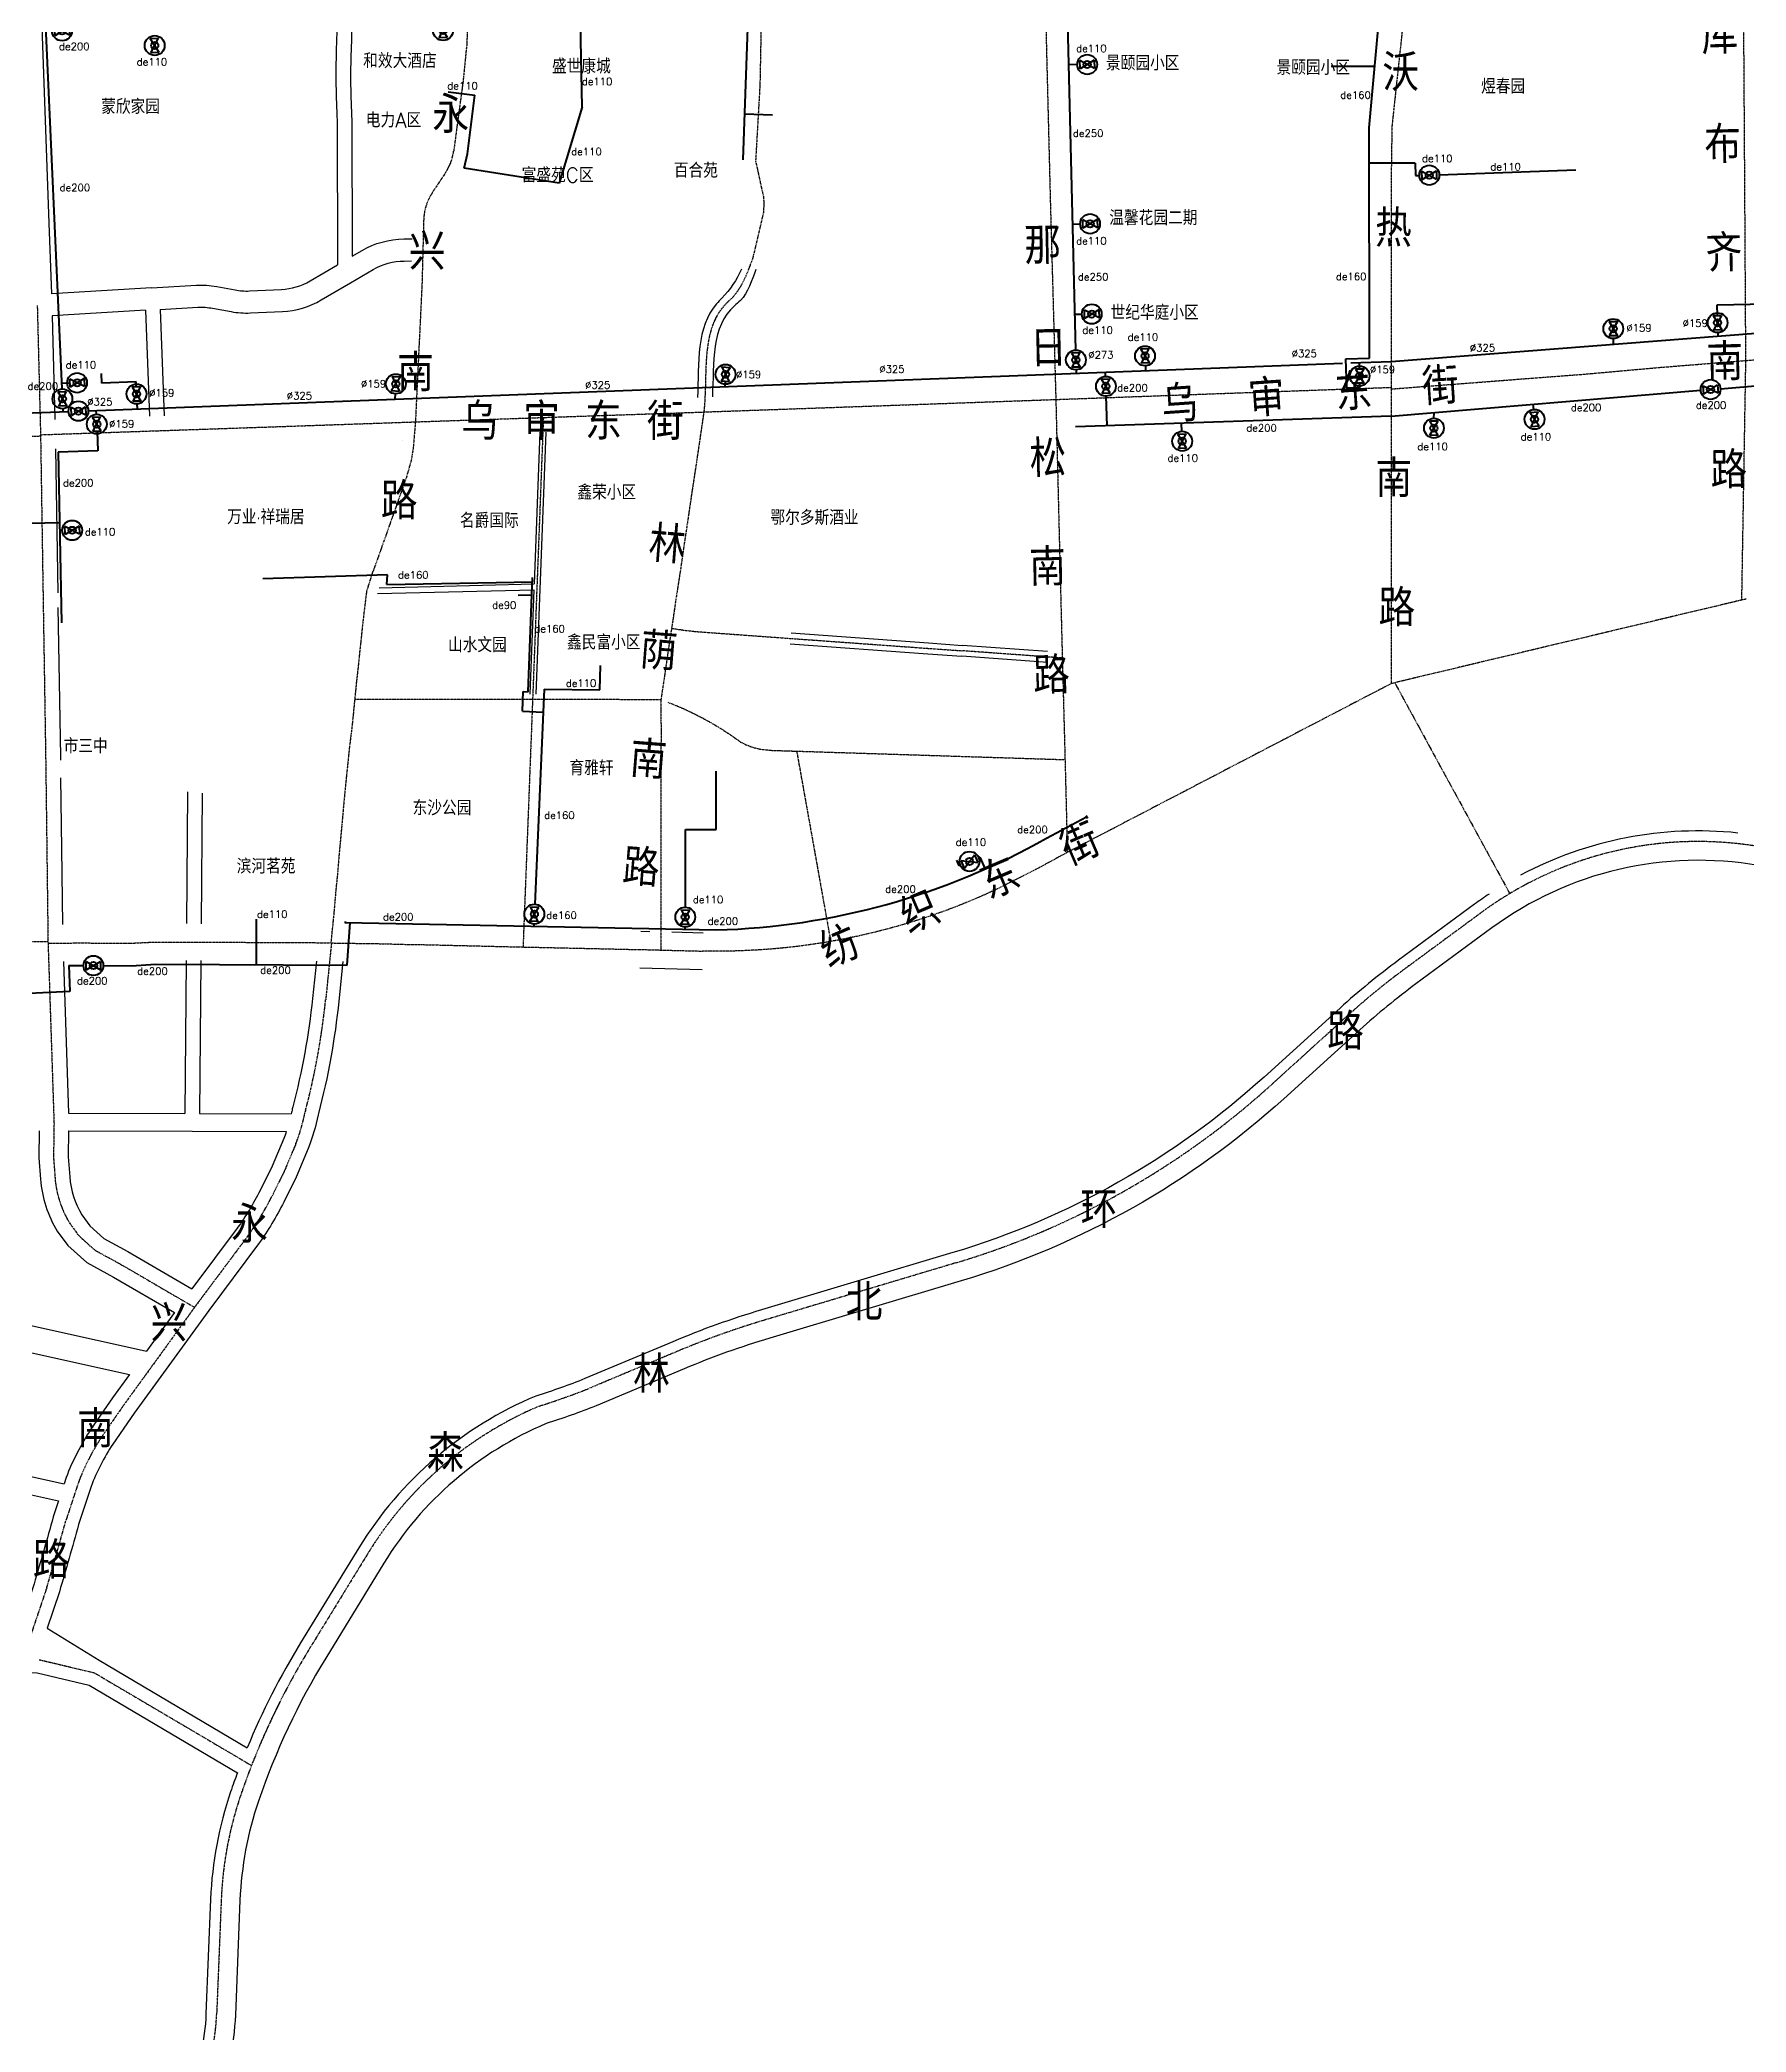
# Model space of a CAD drawing. Header units: millimetres. Extents: x 429861 to 37403537, y 4398138 to 8816131.
# Drawn here: x 440408 to 442730, y 4402513 to 4405225 of the extents above; entities that cross this region are included whole.
import ezdxf

# ---------------------------------------------------------------- set-up
doc = ezdxf.new("R2010")
doc.units = ezdxf.units.MM
doc.linetypes.add('CENTER', pattern=[2, 1.25, -0.25, 0.25, -0.25])
for name, color, linetype in [('中心线', 55, 'CENTER'), ('路名', 21, 'Continuous'), ('路网', 253, 'Continuous')]:
    doc.layers.add(name, color=color, linetype=linetype)
for name, color, linetype, lineweight in [('燃气周边建筑', 211, 'Continuous', 30), ('燃气标注(管)', 111, 'Continuous', 30), ('燃气标注(阀)', 2, 'Continuous', 30), ('燃气管(PE)', 5, 'Continuous', 100), ('燃气管(钢)', 1, 'Continuous', 100), ('燃气阀门(PE)', 6, 'Continuous', 50), ('燃气阀门(钢)', 3, 'Continuous', 50)]:
    doc.layers.add(name, color=color, linetype=linetype, lineweight=lineweight)
doc.styles.add('HZ', font='rs.shx', dxfattribs={"width": 0.8, "bigfont": 'hztxt.shx'})

# ---------------------------------------------------------------- blocks, each defined once
blk = doc.blocks.new('阀门PE')
at = {"layer": '燃气阀门(PE)'}
for p, q in [((-4.9, -2.8), (-4.9, 2.8)), ((-4.9, -2.8), (4.9, 2.8)), ((-4.9, 2.8), (4.9, -2.8)), ((4.9, 2.8), (4.9, -2.8))]:
    blk.add_line(p, q, dxfattribs=at)
for radius in [6.74, 2.47]:
    blk.add_circle((0, 0), radius, dxfattribs=at)
blk = doc.blocks.new('阀门钢')
at = {"layer": '燃气阀门(钢)'}
for p, q in [((-4.9, -2.8), (-4.9, 2.8)), ((-4.9, -2.8), (4.9, 2.8)), ((-4.9, 2.8), (4.9, -2.8)), ((4.9, 2.8), (4.9, -2.8))]:
    blk.add_line(p, q, dxfattribs=at)
for radius in [6.74, 2.47]:
    blk.add_circle((0, 0), radius, dxfattribs=at)

msp = doc.modelspace()

# ---------------------------------------------------------------- linework, layer by layer
at = {"color": 5, "lineweight": 100}
msp.add_line((442224.9, 4405188.9), (442165.6, 4405188.9), dxfattribs=at)
at = {"color": 5, "lineweight": 70}
for p, q in [((441328.5, 4404150.2), (441328.5, 4404229.3)), ((441286.7, 4404044.3), (441286.7, 4404150.2)), ((441286.7, 4404150.2), (441328.5, 4404150.2))]:
    msp.add_line(p, q, dxfattribs=at)
at = {"layer": '中心线'}
for p, q in [((442275.2, 4405357.2), (442248.3, 4405107.3)), ((441775.1, 4405332.7), (441783.5, 4405000.2)), ((442728.5, 4405041.4), (442726.6, 4405338.1)), ((441391.1, 4405314.4), (441388.2, 4405164.3)), ((440990.1, 4405295.3), (440989.5, 4405221.5)), ((440989.5, 4405221.5), (440984.1, 4405167.8)), ((440984.1, 4405167.8), (440971.4, 4405073.5)), ((441388.2, 4405164.3), (441382.3, 4405060)), ((442248.3, 4405107.3), (442247.3, 4405038.7)), ((441382.3, 4405060), (441393, 4405011.3)), ((440960.5, 4405044.4), (440942.1, 4405016.6)), ((442247.3, 4405038.7), (442247.3, 4405020.9)), ((442730, 4404788.5), (442728.5, 4405041.4)), ((441393, 4405011.3), (441393.5, 4405002.8)), ((441393.5, 4405002.8), (441393.1, 4404989.8)), ((441783.5, 4405000.2), (441790.9, 4404735.4)), ((442247.3, 4405020.9), (442247.3, 4404889.4)), ((440930.6, 4404980), (440929.5, 4404939.1)), ((441393.1, 4404989.8), (441378.3, 4404927.6)), ((440929.5, 4404939.1), (440928.2, 4404890)), ((440928.1, 4404888.8), (440919.3, 4404704.9)), ((440928.2, 4404890), (440928.1, 4404889.4)), ((440928.1, 4404889.4), (440928.1, 4404888.8)), ((442247.3, 4404889.4), (442247.3, 4404751.9)), ((440404.7, 4404863.2), (440409.2, 4404685.3)), ((442730, 4404788.5), (443071.3, 4404814.9)), ((442613, 4404779.1), (442730, 4404788.5)), ((442724.5, 4404462.4), (442730, 4404788.5)), ((442247.3, 4404749.7), (442512.6, 4404770.1)), ((442512.6, 4404770.1), (442613, 4404779.1)), ((441317.5, 4404718.6), (441790.6, 4404735.4)), ((441790.6, 4404735.4), (441790.9, 4404735.4)), ((441790.9, 4404735.4), (441977.6, 4404742.2)), ((441790.9, 4404735.4), (441796.4, 4404512.4)), ((441977.6, 4404742.2), (442247.3, 4404751.9)), ((441977.6, 4404742.2), (441977.6, 4404742.2)), ((442247.3, 4404751.9), (442247.3, 4404348.6)), ((440721.9, 4404698.1), (440918.2, 4404704.9)), ((440919.3, 4404704.9, 1452.1), (440916.3, 4404669, 1452.1)), ((440918.2, 4404704.9), (441093.5, 4404710.9)), ((441093.5, 4404710.9), (441078.8, 4404326.8)), ((441093.5, 4404710.9), (441160.1, 4404713.2)), ((441160.1, 4404713.2), (441310.9, 4404718.3)), ((441311.9, 4404718.4, 1455.9), (441301.7, 4404649.3, 1455.9)), ((441310.9, 4404718.3), (441317.5, 4404718.6)), ((440409.2, 4404685.3), (440075.1, 4404674.1)), ((440409.1, 4404687.4), (440721.9, 4404698.1)), ((440409.2, 4404685.3), (440412.7, 4404461.5)), ((440913.5, 4404652.2, 1452.1), (440907.1, 4404629.4, 1452.1)), ((440916.3, 4404669, 1452.1), (440913.5, 4404652.2, 1452.1)), ((441301.7, 4404649.3, 1455.9), (441295.9, 4404611, 1455.9)), ((440907.1, 4404629.4, 1452.1), (440894.9, 4404594.8, 1452.1)), ((440894.9, 4404594.8, 1452.1), (440876.3, 4404542.3, 1452.1)), ((441295.9, 4404611, 1455.9), (441291.5, 4404581.2, 1455.9)), ((441291.5, 4404581.2, 1455.9), (441284.9, 4404537.3, 1455.9)), ((440876.3, 4404542.3, 1452.1), (440862.2, 4404502.9, 1452.1)), ((441284.9, 4404537.3, 1455.9), (441279.4, 4404499.1, 1455.9)), ((441796.4, 4404512.4), (441799.7, 4404383.4)), ((440860.9, 4404500.2, 1452.1), (440852.8, 4404474.1, 1452.1)), ((440862.2, 4404502.9, 1452.1), (440860.9, 4404500.2, 1452.1)), ((441279.4, 4404499.1, 1455.9), (441273.8, 4404463.3, 1455.9)), ((440412.7, 4404461.5), (440416.1, 4404249)), ((440852.8, 4404474.1, 1452.1), (440847.6, 4404431.1, 1452.1)), ((441273.8, 4404463.3, 1455.9), (441270.1, 4404437.6, 1455.9)), ((442724.5, 4404462.4), (442360.7, 4404375.7)), ((442730.4, 4404463.7), (442724.5, 4404462.4)), ((440847.6, 4404431.1, 1452.1), (440844.9, 4404404.6, 1452.1)), ((441270.1, 4404437.6, 1455.9), (441265.7, 4404409.3, 1455.9)), ((440844.9, 4404404.6, 1452.1), (440842.8, 4404385.4, 1452.1)), ((441265.7, 4404409.3, 1455.9), (441258.9, 4404362.9, 1455.9)), ((441267.9, 4404423.9), (441280, 4404422)), ((441307.4, 4404419), (441429.9, 4404410.1)), ((441429.9, 4404410.1), (441617, 4404396.6)), ((440842.8, 4404385.4, 1452.1), (440841.2, 4404369.6, 1452.1)), ((441617, 4404396.6), (441663.3, 4404393.3)), ((441799.7, 4404383.4), (441663.3, 4404393.3)), ((441799.7, 4404383.4), (441803.4, 4404245.1)), ((442360.7, 4404375.7), (442263.5, 4404352.5)), ((440839, 4404350.5, 1452.1), (440836.2, 4404321.8, 1452.1)), ((440841.2, 4404369.6, 1452.1), (440839, 4404350.5, 1452.1)), ((441258.9, 4404362.9, 1455.9), (441253.5, 4404327, 1455.9)), ((442247.3, 4404348.6), (442155.6, 4404300.8)), ((442263.5, 4404352.5), (442247.3, 4404348.6)), ((442252.2, 4404349.8), (442304, 4404254.6)), ((440836.2, 4404321.8, 1452.1), (440833.6, 4404295.2, 1452.1)), ((441078.8, 4404326.8), (440836.7, 4404326.9)), ((441078.8, 4404326.8), (441065.8, 4403990)), ((441253.7, 4404326.7), (441078.8, 4404326.8)), ((441253.5, 4404327, 1455.9), (441253.5, 4404323.1, 1455.9)), ((441253.5, 4404323.1, 1455.9), (441253.5, 4404313, 1455.9)), ((441262.7, 4404323.3), (441268.7, 4404321)), ((440833.6, 4404295.2, 1452.1), (440829.4, 4404260.6, 1452.1)), ((441253.5, 4404313, 1455.9), (441253.6, 4404284, 1455.9)), ((441268.7, 4404321), (441281.1, 4404315.8)), ((441281.1, 4404315.8), (441284.8, 4404314.2)), ((441284.8, 4404314.2), (441293.5, 4404310.1)), ((441293.5, 4404310.1), (441301, 4404306.4)), ((441301, 4404306.4), (441303.9, 4404304.9)), ((441303.9, 4404304.9), (441309.8, 4404302)), ((441309.8, 4404302), (441316.1, 4404298.4)), ((441316.1, 4404298.4), (441324, 4404294)), ((442155.6, 4404300.8), (442137.9, 4404291.6)), ((441253.6, 4404284, 1455.9), (441253.5, 4404240.6, 1455.9)), ((441324, 4404294), (441331.3, 4404289.6)), ((441331.3, 4404289.6), (441335.9, 4404286.8)), ((441335.9, 4404286.8), (441340.9, 4404283.5)), ((441340.9, 4404283.5), (441344.9, 4404280.9)), ((441344.9, 4404280.9), (441349.6, 4404277.8)), ((441349.6, 4404277.8), (441354.7, 4404274.2)), ((441354.7, 4404274.2), (441360.4, 4404270.1)), ((441360.4, 4404270.1), (441361.3, 4404269.5)), ((441363.5, 4404268.2), (441368.3, 4404265.8)), ((442137.9, 4404291.6), (441818.7, 4404125.2)), ((440416.1, 4404249), (440416.3, 4404234.5)), ((440829.4, 4404260.6, 1452.1), (440825.6, 4404224.1, 1452.1)), ((441253.5, 4404240.6, 1455.9), (441253.5, 4404204, 1455.9)), ((441369.4, 4404265.3), (441374.5, 4404263.3)), ((441375.5, 4404262.9), (441380.7, 4404261.3)), ((441381.6, 4404261), (441387, 4404259.7)), ((441388.3, 4404259.4), (441404.6, 4404257.7)), ((441404.6, 4404257.7), (441438.2, 4404256.6)), ((441414.7, 4404257.4), (441611.1, 4404251.2)), ((441438.2, 4404256.6), (441484.5, 4403997.6)), ((441611.1, 4404251.2), (441803.4, 4404245.1)), ((441803.4, 4404245.1), (441806.6, 4404118.9)), ((442304, 4404254.6), (442408.7, 4404062.7)), ((440416.3, 4404234.5), (440417.7, 4404123.5)), ((440416.3, 4404234.5), (440417.7, 4404123.5)), ((440825.6, 4404224.1, 1452.1), (440822.2, 4404190.2, 1452.1)), ((440822.2, 4404190.2, 1452.1), (440819.7, 4404161.4, 1452.1)), ((441253.5, 4404204, 1455.9), (441253.5, 4404145.3, 1455.9)), ((440819.7, 4404161.4, 1452.1), (440816.6, 4404128.3, 1452.1)), ((441253.5, 4404145.3, 1455.9), (441253.3, 4403985.9, 1455.9)), ((440417.7, 4404123.5), (440419.3, 4403997.2)), ((440417.7, 4404123.5), (440419.3, 4403997.2)), ((440815, 4404111.3, 1452.1), (440813.6, 4404093, 1452.1)), ((440816.6, 4404128.3, 1452.1), (440815, 4404111.3, 1452.1)), ((441806.7, 4404118.9), (441760.1, 4404093.6)), ((441818.7, 4404125.2), (441806.7, 4404118.9)), ((440813.6, 4404093, 1452.1), (440810.7, 4404064, 1452.1)), ((441730.4, 4404078.8), (441712.4, 4404069.5)), ((441760.1, 4404093.6), (441730.4, 4404078.8)), ((440810.7, 4404064, 1452.1), (440808.5, 4404038, 1452.1)), ((441675.8, 4404053.3), (441657.3, 4404045.8)), ((441694.2, 4404061.2), (441675.8, 4404053.3)), ((441712.4, 4404069.5), (441694.2, 4404061.2)), ((440808.5, 4404038, 1452.1), (440804.3, 4403995.6, 1452.1)), ((441600.7, 4404025.9), (441581.6, 4404020.1)), ((441619.7, 4404032.1), (441600.7, 4404025.9)), ((441638.6, 4404038.7), (441619.7, 4404032.1)), ((441657.3, 4404045.8), (441638.6, 4404038.7)), ((442369.4, 4404036.5), (442265.8, 4403960.2)), ((440419.3, 4403997.2), (440087.8, 4403997.9)), ((440419.3, 4403997.2), (440427.5, 4403749.5)), ((440530.2, 4403995.1, 1450.2), (440564.7, 4403996.8, 1450.2)), ((440564.7, 4403996.8, 1450.2), (440610.1, 4403996.8, 1450.2)), ((440610.1, 4403996.8, 1450.2), (440649.3, 4403996.6, 1450.2)), ((440649.3, 4403996.6, 1450.2), (440699.5, 4403996.3, 1450.2)), ((440699.5, 4403996.3, 1450.2), (440745.2, 4403996.2, 1450.2)), ((440745.2, 4403996.2, 1450.2), (440772.7, 4403996.1, 1450.2)), ((440772.7, 4403996.1, 1450.2), (440828.2, 4403995.1, 1450.2)), ((441484.2, 4403997.5), (441464.4, 4403994.3)), ((441503.8, 4404001.1), (441484.2, 4403997.5)), ((441523.4, 4404005.2), (441503.8, 4404001.1)), ((441542.3, 4404009.6), (441523.4, 4404005.2)), ((441562.3, 4404014.7), (441542.3, 4404009.6)), ((441581.6, 4404020.1), (441562.3, 4404014.7)), ((440419.4, 4403995.4, 1450.2), (440471.5, 4403995.5, 1450.2)), ((440471.5, 4403995.5, 1450.2), (440530.2, 4403995.1, 1450.2)), ((440805.1, 4403995.6), (440797.2, 4403918.3)), ((440828.2, 4403995.1, 1450.2), (440860, 4403994.8, 1450.2)), ((440860, 4403994.8, 1450.2), (440911, 4403993.5, 1450.2)), ((440911, 4403993.5, 1450.2), (440937.6, 4403993.1, 1450.2)), ((440937.6, 4403993.1, 1450.2), (440973.9, 4403992.2, 1450.2)), ((440973.9, 4403992.2, 1450.2), (441004.3, 4403991.5, 1450.2)), ((441004.3, 4403991.5, 1450.2), (441044.3, 4403990.5, 1450.2)), ((441044.3, 4403990.5, 1450.2), (441070.3, 4403989.9, 1450.2)), ((441070.3, 4403989.9, 1450.2), (441086.2, 4403989.6, 1450.2)), ((441086.2, 4403989.6, 1450.2), (441121.6, 4403988.8, 1450.2)), ((441121.6, 4403988.8, 1450.2), (441163.1, 4403987.9, 1450.2)), ((441163.1, 4403987.9, 1450.2), (441206.5, 4403986.9, 1450.2)), ((441206.5, 4403986.9, 1450.2), (441225.9, 4403986.5, 1450.2)), ((441225.5, 4403986.6, 1450.2), (441310.2, 4403984.4)), ((441324.9, 4403984.2), (441310.2, 4403984.4)), ((441310.2, 4403984.4), (441310.2, 4403984.4)), ((441344.9, 4403984.3), (441324.9, 4403984.2)), ((441364.9, 4403984.9), (441344.9, 4403984.3)), ((441384.9, 4403985.9), (441364.9, 4403984.9)), ((441404.9, 4403987.3), (441384.9, 4403985.9)), ((441424.8, 4403989.2), (441404.9, 4403987.3)), ((441444.6, 4403991.5), (441424.8, 4403989.2)), ((441464.4, 4403994.3), (441444.6, 4403991.5)), ((442187.4, 4403896.1), (442084, 4403802.3)), ((440769.9, 4403767.9), (440769.3, 4403765.5)), ((440427.5, 4403749.5), (440426.8, 4403703.6)), ((440426.8, 4403703.6), (440428.9, 4403675.5)), ((440756.8, 4403722.5), (440740.7, 4403684.2)), ((440740.7, 4403684.2), (440724.1, 4403650.6)), ((440448.7, 4403614.3), (440461.1, 4403597.1)), ((440461.1, 4403597.1), (440483.7, 4403576.9)), ((440691.3, 4403596.6), (440623.5, 4403505.9)), ((440483.7, 4403576.9), (440518.2, 4403558.1)), ((440518.2, 4403558.1), (440618.5, 4403499.6)), ((441654.9, 4403560), (441394.4, 4403482.1)), ((440623.5, 4403505.9), (440522, 4403365.9)), ((441275.2, 4403439.3), (441155.5, 4403389)), ((440522, 4403365.9), (440492.6, 4403323.4)), ((440461, 4403261.7), (440443.6, 4403209)), ((440854.7, 4403164.5), (440775.4, 4403035.1)), ((440417.6, 4403117.6), (440385, 4403021)), ((440407.3, 4403019.8), (440482, 4403002.1)), ((440482, 4403002.1), (440696.4, 4402875.7)), ((440655.1, 4402693.4), (440648.8, 4402537))]:
    msp.add_line(p, q, dxfattribs=at)
for centre, radius, start, end in [((440902, 4405082.9), 70, 326.6283, 352.2749), ((441000.6, 4404978), 70, 146.6283, 178.4156), ((441332.6, 4404768.1), 350, 261.3561, 265.8682), ((441370.1, 4404281.6), 15, 234.1271, 243.8425), ((441374.9, 4404279.3), 15, 243.8425, 248.3815), ((441380, 4404277.2), 15, 248.3815, 252.4909), ((441385.2, 4404275.6), 15, 252.4909, 256.0488), ((441390.6, 4404274.3), 15, 256.0488, 261.1771), ((442664.7, 4403635.6), 498, 79.9198, 126.3805), ((442856, 4403159.2), 995, 126.3805, 132.2144), ((439802.4, 4404020.8), 1000, 345.3528, 354.1156), ((441335.2, 4404627.7), 1114.5, 286.6695, 312.2144), ((440496.6, 4403821.2), 278.3, 339.2274, 348.4622), ((440569.3, 4403687), 140.9, 184.6781, 211.0893), ((440350.9, 4403840), 418.5, 324.4379, 333.0924), ((441734.5, 4402346.4), 1185.5, 106.6695, 112.792), ((440806, 4404265.2), 943.3, 287.4111, 291.7476), ((441282.8, 4402902.3), 502, 112.792, 148.5155), ((440760.2, 4403147.4), 320.3, 146.6631, 159.0876), ((434444.5, 4404868.5), 6224.4, 343.66247, 344.53672), ((441629.9, 4402511.8), 1002, 148.5155, 161.1659), ((441156.7, 4402673.2), 502, 161.1659, 177.7007), ((440351.1, 4402549), 298, 336.0259, 357.7007)]:
    msp.add_arc(centre, radius, start, end, dxfattribs=at)
msp.add_open_spline([(441378.3, 4404927.6), (441371.1, 4404907.6), (441362.6, 4404884.2), (441306.3, 4404834.4), (441317.5, 4404770.3), (441311.9, 4404718.4, 1455.9)], degree=3, knots=[0, 0, 0, 0, 61.679968, 72.457386, 222.801773, 222.801773, 222.801773, 222.801773], dxfattribs=at)
at = {"layer": '燃气管(PE)'}
for p, q in [((440388.8, 4405842.9), (440438.3, 4404749.8)), ((441803.2, 4405384.9), (441817.8, 4404802.6)), ((442217.2, 4405105.4), (442241.4, 4405368.1)), ((441372.5, 4405280.2), (441364.9, 4405061.8)), ((441146.1, 4405134), (441143.4, 4405269.6)), ((441820.1, 4405191.4), (441808.1, 4405191.1)), ((440963.8, 4405154), (441000, 4405149.7)), ((440990.2, 4405070), (441000, 4405149.7)), ((441146.1, 4405134), (441114.9, 4405029.9)), ((441405.3, 4405122.6), (441367, 4405124)), ((442218, 4404791.8), (442217.2, 4405105.4)), ((440985.6, 4405050.1), (440990.2, 4405070)), ((442280, 4405057.2), (442217.4, 4405057)), ((442280, 4405057.2), (442280.2, 4405040.2)), ((441114.9, 4405029.9), (440985.6, 4405050.1)), ((442280.2, 4405040.2), (442285.8, 4405040.4)), ((442312.7, 4405041.3), (442498.5, 4405047.9)), ((441824, 4404974.1), (441813.5, 4404973.8)), ((442691.1, 4404864.1), (442758.7, 4404865.6)), ((442691.3, 4404849.7), (442691.1, 4404864.1)), ((441826.4, 4404851.3), (441816.6, 4404851.1)), ((442185.5, 4404790.6), (442218, 4404791.8)), ((442187.1, 4404751), (442185.5, 4404790.6)), ((440449.1, 4404757.7), (440437.9, 4404757.1)), ((440492.7, 4404757.5), (440492.1, 4404770.6)), ((440539.1, 4404759.6), (440492.7, 4404757.5)), ((440539.4, 4404752.7), (440539.1, 4404759.6)), ((441858.5, 4404766.9), (441858.3, 4404772.5)), ((441912.8, 4404781.2), (441913.1, 4404774.6)), ((442204.3, 4404757.6), (442204.5, 4404751.5)), ((442695.4, 4404750.1), (442794.7, 4404758.5)), ((441860.9, 4404699.7), (441859.5, 4404740)), ((442204.5, 4404751.5), (442187.1, 4404751)), ((442247.3, 4404712.5), (442668.6, 4404747.9)), ((442441.3, 4404721.9), (442440.7, 4404728.8)), ((440439.5, 4404722.8), (440439.7, 4404718.8)), ((442247.3, 4404712.5), (441817.8, 4404698.1)), ((441962.5, 4404692.1), (441962.1, 4404702.9)), ((442305.5, 4404709.9), (442305.6, 4404717.4)), ((440486.1, 4404692), (440487.1, 4404665.7)), ((440487.1, 4404665.7), (440433, 4404663.9)), ((440433, 4404663.9), (440437.7, 4404431.5)), ((440375.3, 4404566.7), (440434.9, 4404567.8)), ((440438.8, 4404557), (440435.1, 4404557)), ((440881.5, 4404496.6), (440711.6, 4404491.2)), ((440880.6, 4404483.5), (440881.5, 4404496.6)), ((440880.6, 4404483.5), (441078.5, 4404487.1)), ((441073, 4404337.6), (441078.8, 4404493.1)), ((441059.3, 4404468.9), (441077.9, 4404469.6)), ((441170.1, 4404340.2), (441171.1, 4404373.1)), ((441065.1, 4404311), (441066, 4404337.8)), ((441066, 4404337.8), (441073, 4404337.6)), ((441094.7, 4404341.1), (441081.8, 4404048.3)), ((441094.7, 4404341.1), (441170.1, 4404340.2)), ((441065.1, 4404311), (441093.3, 4404309.8)), ((441778.2, 4404138.2), (441832.8, 4404167.1)), ((441831.8, 4404168.9), (441833.8, 4404165.2)), ((441659.2, 4404100.5), (441656, 4404108.1)), ((441687.6, 4404112.5), (441685.8, 4404111.7)), ((441687.6, 4404112.5), (441694.8, 4404096.2)), ((441661, 4404101.2), (441659.2, 4404100.5)), ((440702.8, 4404028.1), (440702.5, 4403966.1)), ((440823.9, 4404024.6), (440823.8, 4404022.4)), ((440823.9, 4404023.5), (441328.6, 4404013.3)), ((440826.4, 4403965.4), (440830.7, 4404023.4)), ((441080.7, 4404021.3), (441080.5, 4404018.3)), ((441286.1, 4404017.4), (441285.9, 4404014.3)), ((440447.5, 4403964.7), (440449.1, 4403929.4)), ((440447.5, 4403964.7), (440467.6, 4403964.7)), ((440494.5, 4403964.7), (440532.8, 4403964.6)), ((440532.8, 4403964.6), (440565.4, 4403966.8)), ((440565.4, 4403966.8), (440826.4, 4403965.4)), ((440449.1, 4403929.4), (440394.1, 4403926.9))]:
    msp.add_line(p, q, dxfattribs=at)
msp.add_arc((441303, 4404976.8), 963.9, 271.5227, 299.5356, dxfattribs=at)
at = {"layer": '燃气管(钢)'}
for p, q in [((442247.3, 4404787.3), (443424.1, 4404878.1)), ((442549.5, 4404818.3), (442549.6, 4404810.6)), ((442691.8, 4404826.5), (442691.9, 4404821.6)), ((440474.2, 4404720.1), (442181, 4404784.8)), ((442192.5, 4404785.2), (442247.3, 4404787.3)), ((442204.3, 4404777.3), (442204, 4404785.6)), ((441340.8, 4404759.8), (441340.4, 4404752.9)), ((441818.5, 4404775.7), (441818.6, 4404771)), ((440540.3, 4404729.4), (440540.6, 4404722.6)), ((440891.8, 4404743.2), (440891.4, 4404735.9)), ((439749.8, 4404692.6), (440447.3, 4404719.1)), ((440485.2, 4404715.2), (440485, 4404720.5))]:
    msp.add_line(p, q, dxfattribs=at)
at = {"layer": '路网', "ltscale": 2}
for p, q in [((441088.7, 4404690.7), (441080.8, 4404484.2)), ((441096.8, 4404691), (441083, 4404334.3)), ((440870.1, 4404479.2), (441080.8, 4404484.2)), ((440867.6, 4404471.2), (441080.5, 4404476.2)), ((441080.5, 4404476.2), (441075, 4404334.3)), ((441430.5, 4404417.6), (441617.6, 4404404.1)), ((441617.6, 4404404.1), (441663.9, 4404400.7)), ((441429.4, 4404402.6), (441616.5, 4404389.1)), ((441616.5, 4404389.1), (441662.8, 4404385.8)), ((441779.9, 4404377.3), (441662.8, 4404385.8)), ((441779.5, 4404392.4), (441663.9, 4404400.7)), ((441226.2, 4404011.6, 1450.2), (441238.3, 4404011.2, 1241.9)), ((441268.3, 4404010.5, 727.9), (441310.8, 4404009.4)), ((441224.9, 4403961.6, 1450.2), (441309.6, 4403959.4))]:
    msp.add_line(p, q, dxfattribs=at)
at = {"layer": '路网', "ltscale": 2, "const_width": 0.00001}
for points in [[(442246.7, 4405325.8), (442223.3, 4405108.8), (442222.3, 4405038.9), (442222.3, 4405029.8)], [(442297.3, 4405328.3), (442273.2, 4405105.8), (442272.3, 4405038.6), (442272.3, 4405032)], [(442708.4, 4405050.6), (442706.6, 4405338)], [(441755.7, 4405306.7), (441763, 4405016.3)], [(441795.8, 4405303.6), (441803.2, 4405011.9)], [(441960.4, 4405311.7), (441964.6, 4405018.8)], [(441978.4, 4405312.6), (441982.6, 4405019.6)], [(441380.6, 4405288.9), (441378.2, 4405164.5)], [(441400.6, 4405289.8), (441398.2, 4405164.1)], [(441378.2, 4405164.9), (441372.2, 4405059.2), (441383.1, 4405009.9), (441383.5, 4405002.7), (441383.1, 4404991.1), (441371.6, 4404942.7)], [(441398.2, 4405163.7), (441392.3, 4405060.8), (441402.9, 4405012.7), (441403.6, 4405003), (441403, 4404988.5), (441392.1, 4404942.2)], [(441982.6, 4405019.6), (442222.3, 4405029.8)], [(442272.3, 4405032), (442506.4, 4405041.9)], [(442523.4, 4405022.7), (442708.6, 4405030.6)], [(442524.5, 4405042.7), (442708.4, 4405050.6)], [(442708.5, 4405041.3), (442708.5, 4405041.3)], [(442708.5, 4405041.3), (442708.5, 4405041.3)], [(442709.9, 4404812), (442708.6, 4405030.6)], [(441803.2, 4405011.9), (441964.6, 4405018.8)], [(441982.7, 4404999.6), (442222.3, 4405009.8)], [(441982.9, 4404999.6), (441986.2, 4404767.5)], [(442272.3, 4405011.9), (442505.4, 4405021.9)], [(442272.3, 4405011.9), (442272.3, 4404889.4), (442272.3, 4404776.7)], [(442505.4, 4405021.9), (442500.3, 4404922.5), (442503, 4404794.4)], [(442523.4, 4405022.7), (442518.3, 4404922.3), (442521, 4404795.9)], [(441763.8, 4404986.2), (441770.3, 4404754.7)], [(441803.7, 4404991.9), (441964.9, 4404998.8)], [(441803.7, 4404991.9), (441810.2, 4404761.2)], [(441964.9, 4404998.8), (441968.2, 4404766.8)], [(440944.9, 4404953.8), (441247, 4404946), (441371.6, 4404942.7)], [(440914.1, 4404924), (440913.2, 4404890.4), (440913.2, 4404890), (440913.1, 4404889.6), (440905.3, 4404724.4)], [(440944.1, 4404923.8), (440943.2, 4404889.6), (440943.1, 4404888.8), (440943.1, 4404888.1), (440935.3, 4404725.5)], [(440944.1, 4404923.8), (441246.3, 4404916), (441362.9, 4404912.9)], [(442521, 4404795.9), (442610.8, 4404804), (442709.9, 4404812)], [(442272.3, 4404776.7), (442503, 4404794.4)], [(441810.2, 4404761.2), (441968.2, 4404766.8)], [(441986.2, 4404767.5), (442222.3, 4404776)], [(442272.3, 4404726.6), (442514.6, 4404745.2), (442615.1, 4404754.2), (442709.6, 4404761.8)], [(442704.9, 4404483.5), (442709.6, 4404761.8)], [(440935.3, 4404725.5), (441092.8, 4404730.9), (441159.4, 4404733.2), (441303.2, 4404738.1)], [(441323.5, 4404738.8), (441770.3, 4404754.7)], [(440428.6, 4404708.1), (440557.6, 4404712.5)], [(440577.6, 4404713.2), (440721.2, 4404718.1)], [(440721.2, 4404718.1), (440905.3, 4404724.4)], [(441324.1, 4404698.8), (441771.4, 4404714.7)], [(441771.4, 4404714.7), (441776.4, 4404511.9), (441779.5, 4404392.4)], [(441811.5, 4404711.2), (441978.5, 4404717.2)], [(441811.5, 4404711.2), (441816.4, 4404512.9), (441819.7, 4404383.9)], [(441978.5, 4404717.2), (442222.3, 4404725.9)], [(442222.3, 4404725.9), (442222.3, 4404363.8)], [(442272.3, 4404726.6), (442272.3, 4404380.3)], [(440549.5, 4404672.2), (440722.6, 4404678.1)], [(440722.6, 4404678.1), (440902.6, 4404684.3)], [(440932.8, 4404685.4), (440931.2, 4404667.1), (440928.2, 4404648.9), (440921.4, 4404624.8), (440909, 4404589.8), (440890.4, 4404537.2), (440876, 4404497), (440874.9, 4404494.6), (440870.1, 4404479.2)], [(440932.8, 4404685.4), (441088.7, 4404690.7)], [(441096.8, 4404691), (441160.8, 4404693.2), (441293.7, 4404697.7)], [(441324.1, 4404698.8), (441316.5, 4404647), (441310.7, 4404608.8), (441306.3, 4404579), (441299.8, 4404535.1), (441294.2, 4404496.9), (441288.7, 4404461), (441284.9, 4404435.4), (441283.9, 4404429)], [(440429.5, 4404668.1), (440529.5, 4404671.5)], [(440721.5, 4404482.3), (440841, 4404486.5)], [(440432.5, 4404472.2), (440544.8, 4404476.2)], [(440564.8, 4404476.9), (440573.3, 4404477.2)], [(440570.2, 4404229.5), (440580.7, 4404457.4)], [(440573.3, 4404477.2), (440721.5, 4404482.3)], [(440580.7, 4404457.4), (440722.2, 4404462.3)], [(440722.2, 4404462.3), (440836.8, 4404466.3)], [(440867.6, 4404471.2), (440867.6, 4404471), (440862.5, 4404429.4), (440859.8, 4404403), (440857.7, 4404383.9), (440856.1, 4404368), (440853.9, 4404349), (440852.5, 4404334.4)], [(442704.9, 4404483.5), (442354.9, 4404400), (442272.3, 4404380.3)], [(440432.9, 4404452.2), (440565.7, 4404456.9)], [(440555.2, 4404231.2), (440565.7, 4404456.9)], [(442735.6, 4404439.3), (442730, 4404438.1), (442366.5, 4404351.4), (442289.8, 4404333)], [(441281.7, 4404414.2), (441280.6, 4404407.1), (441273.7, 4404360.7), (441269, 4404328.9)], [(441779.9, 4404377.3), (441783.1, 4404253.3)], [(441819.7, 4404383.9), (441823.3, 4404245.7), (441825.7, 4404157)], [(441075, 4404334.3), (440852.5, 4404334.4)], [(441239.5, 4404334.2), (441083, 4404334.3)], [(442289.8, 4404333), (442326, 4404266.6)], [(440851.1, 4404319.4), (440848.5, 4404293.5), (440844.3, 4404259), (440840.6, 4404222.5), (440837.1, 4404188.8), (440834.6, 4404160), (440831.5, 4404126.9), (440829.9, 4404110), (440828.5, 4404091.7), (440825.7, 4404062.7), (440823.4, 4404036.6), (440821.8, 4404020.2)], [(441068.5, 4404319.3), (440851.1, 4404319.4)], [(441068.5, 4404319.3), (441056.8, 4404015.3)], [(441088.5, 4404319.3), (441076.8, 4404014.8)], [(441238.5, 4404319.2), (441088.5, 4404319.3)], [(441238.5, 4404319.2), (441238.5, 4404312.9), (441238.6, 4404284), (441238.5, 4404240.6), (441238.5, 4404204), (441238.5, 4404145.4), (441238.3, 4404011.2)], [(442241.4, 4404317.3), (442282.1, 4404242.7)], [(440436.1, 4404244.4), (440555.2, 4404231.2)], [(441414.5, 4404249.9), (441431.4, 4404249.3)], [(441415, 4404264.9), (441611.3, 4404258.7)], [(441431.4, 4404249.3), (441472.2, 4404020.9)], [(441447.7, 4404248.8), (441488, 4404023.6)], [(441447.7, 4404248.8), (441610.9, 4404243.7)], [(441610.9, 4404243.7), (441783.5, 4404238.3)], [(441611.3, 4404258.7), (441783.1, 4404253.3)], [(442282.1, 4404242.7), (442380.6, 4404062.1)], [(442326, 4404266.6), (442423.5, 4404087.8)], [(440436.4, 4404220.2), (440560.8, 4404206.4)], [(440570.2, 4404229.5), (440620.4, 4404224)], [(440619.8, 4404224), (440681.2, 4404220.3), (440810.1, 4404220)], [(441783.5, 4404238.3), (441786.2, 4404136.2)], [(440560.8, 4404206.4), (440609, 4404201.1)], [(440629, 4404199.4), (440680.4, 4404196.3), (440807.7, 4404196)], [(441786.2, 4404136.2), (441748.5, 4404115.8), (441719.1, 4404101.1), (441701.4, 4404091.9), (441684.1, 4404084), (441666.2, 4404076.4), (441648.2, 4404069.1), (441630, 4404062.2), (441611.7, 4404055.8), (441593.2, 4404049.7), (441574.6, 4404044.1), (441555.8, 4404038.8), (441536.4, 4404033.9), (441518.1, 4404029.6), (441499, 4404025.7), (441488, 4404023.6)], [(440439, 4404020.5), (440471.6, 4404020.5), (440529.7, 4404020.1), (440564.1, 4404021.8), (440607.6, 4404021.8)], [(440627.6, 4404021.7), (440649.4, 4404021.6), (440699.6, 4404021.3), (440745.3, 4404021.2), (440772.9, 4404021.1), (440791.7, 4404020.8)], [(440821.8, 4404020.2), (440828.5, 4404020.1), (440860.5, 4404019.8), (440911.5, 4404018.5), (440938.1, 4404018.1), (440974.5, 4404017.2), (441004.9, 4404016.5), (441044.9, 4404015.5), (441056.8, 4404015.3)], [(441076.8, 4404014.8), (441086.8, 4404014.6), (441122.2, 4404013.8), (441163.7, 4404012.9), (441207, 4404011.9), (441226.4, 4404011.5)], [(441472.2, 4404020.9), (441460.7, 4404019), (441441.5, 4404016.3), (441422.1, 4404014.1), (441402.8, 4404012.2), (441383.4, 4404010.8), (441364, 4404009.9), (441344.5, 4404009.3), (441325.1, 4404009.2), (441310.5, 4404009.4)], [(440440.2, 4403970.5), (440471.4, 4403970.5), (440530.8, 4403970.1), (440565.3, 4403971.8), (440607.3, 4403971.8)], [(440627.3, 4403971.7), (440649.1, 4403971.6), (440699.5, 4403971.3), (440745.1, 4403971.2), (440772.4, 4403971.1), (440784.5, 4403970.9)]]:
    msp.add_lwpolyline(points, dxfattribs=at)
for points in [[(442560.3, 4405341.2), (442558.4, 4405303.3, -0.079702), (442553, 4405267.8), (442515.6, 4405152.8, -0.007876), (442507.6, 4405064.7), (442506.4, 4405041.9)], [(442578.3, 4405342.1), (442576.4, 4405302.9, -0.07876), (442570.1, 4405262.3), (442533.4, 4405149.2, -0.00764), (442525.5, 4405063.3), (442524.5, 4405042.7)], [(441004.9, 4405271), (441004.5, 4405220.7), (440999, 4405166), (440986.2, 4405071.5, -0.112374), (440973, 4405036.1), (440954.6, 4405008.3, 0.139576), (440945.6, 4404979.6), (440944.9, 4404953.8)], [(440974.9, 4405269.6), (440974.5, 4405222.3), (440969.2, 4405169.5), (440956.5, 4405075.5, -0.112374), (440947.9, 4405052.6), (440929.6, 4405024.8, 0.139608), (440915.6, 4404980.4), (440914.9, 4404954)], [(441392.1, 4404942.2), (441467.8, 4404940.3, 0.236177), (441528.6, 4404968.7), (441540.2, 4404983.5, -0.242931), (441628, 4405023.2), (441763, 4405016.3)], [(442222.3, 4405009.8), (442222.3, 4404889.4, 0.000031), (442222.3, 4404889.4), (442222.3, 4404776)], [(441382.7, 4404912.4), (441467, 4404910.3, 0.236177), (441552.1, 4404950.1), (441563.8, 4404964.9, -0.242931), (441626.4, 4404993.2), (441763.8, 4404986.2)], [(440902.6, 4404684.3), (440901.4, 4404670.9), (440898.9, 4404655.5), (440892.8, 4404633.9), (440880.7, 4404599.8, 0.00017), (440880.7, 4404599.8), (440862.2, 4404547.3), (440848.4, 4404508.7), (440846.9, 4404505.7), (440841, 4404486.5)], [(441293.7, 4404697.7), (441286.8, 4404651.5), (441281.1, 4404613.2), (441276.7, 4404583.4), (441270.1, 4404539.5), (441264.5, 4404501.3), (441259, 4404465.5), (441255.2, 4404439.9), (441250.9, 4404411.5), (441244, 4404365.1, 0.000049), (441244, 4404365.1), (441239.5, 4404334.2)], [(440529.5, 4404671.5), (440531.4, 4404594.7, 0.168455), (440538.3, 4404576.3), (440540.7, 4404573.4, -0.169546), (440543, 4404567.3), (440544.8, 4404476.2)], [(440549.5, 4404672.2), (440551.4, 4404595.2, 0.168455), (440553.7, 4404589.1), (440556.1, 4404586.2, -0.169546), (440563, 4404567.7), (440564.8, 4404476.9)], [(440836.8, 4404466.3), (440832.7, 4404432.8), (440830, 4404406.1), (440827.9, 4404387), (440826.3, 4404371.2), (440824.1, 4404352.1), (440821.3, 4404323.2), (440818.6, 4404296.8), (440814.5, 4404262.3), (440810.7, 4404225.6, 0.000069), (440810.7, 4404225.6), (440810.1, 4404220)], [(441281.7, 4404414.2, 0.0177), (441306.8, 4404411.5), (441429.4, 4404402.6)], [(441283.9, 4404429, 0.017606), (441307.9, 4404426.5), (441430.5, 4404417.6)], [(442718.9, 4404145.2), (442721.9, 4404316.5, -0.343591), (442738.1, 4404336.6), (442950.8, 4404386.3)], [(442222.3, 4404363.8), (442144.1, 4404323), (442126.3, 4404313.7, 0.000002), (442126.3, 4404313.7), (441825.7, 4404157)], [(441269, 4404328.9), (441271.5, 4404328), (441284.1, 4404322.7), (441287.9, 4404321), (441296.7, 4404316.9), (441304.4, 4404313.1), (441307.2, 4404311.6), (441313.3, 4404308.6), (441319.8, 4404305, -0.000103), (441319.8, 4404305), (441327.8, 4404300.5), (441335.2, 4404296), (441339.9, 4404293.1), (441345, 4404289.8), (441349.1, 4404287.1), (441353.8, 4404284), (441359, 4404280.3), (441364.8, 4404276.2), (441365.7, 4404275.5, 0.042412), (441366.8, 4404274.9), (441371.6, 4404272.5, 0.019807), (441372.1, 4404272.3), (441377.3, 4404270.3, 0.017933), (441377.8, 4404270.1), (441383, 4404268.4, 0.015525), (441383.4, 4404268.3), (441388.8, 4404267, 0.017458), (441389.3, 4404266.9), (441405.1, 4404265.2), (441438.5, 4404264.1)], [(441268.5, 4404313), (441268.6, 4404284), (441268.5, 4404240.6), (441268.5, 4404204), (441268.5, 4404145.3, -0.000193), (441268.5, 4404145.3), (441268.3, 4404010.5)], [(441268.5, 4404313), (441278.1, 4404308.9), (441281.7, 4404307.4), (441290.2, 4404303.4), (441297.6, 4404299.7), (441300.5, 4404298.2), (441306.3, 4404295.3), (441312.4, 4404291.9), (441320.2, 4404287.5), (441327.4, 4404283.2), (441331.9, 4404280.4), (441336.8, 4404277.2), (441340.8, 4404274.6), (441345.4, 4404271.6), (441350.4, 4404268.1), (441356, 4404264.1), (441356.9, 4404263.4, 0.042419), (441360.2, 4404261.4), (441365, 4404259.1, 0.019807), (441366.6, 4404258.4), (441371.7, 4404256.3, 0.017933), (441373.3, 4404255.8), (441378.5, 4404254.1, 0.015525), (441379.8, 4404253.8), (441385.2, 4404252.4, 0.024561), (441387.3, 4404252), (441404.1, 4404250.2), (441431.4, 4404249.3)], [(442241.4, 4404317.3), (442167.2, 4404278.7, -0.000002), (442167.2, 4404278.7), (442149.4, 4404269.4), (441830.2, 4404103, -0.000005), (441830.2, 4404103), (441818.4, 4404096.9), (441771.6, 4404071.4), (441741.7, 4404056.6), (441723.4, 4404047), (441704.3, 4404038.3), (441685.4, 4404030.2), (441666.4, 4404022.5), (441647.1, 4404015.2), (441627.7, 4404008.4), (441608.2, 4404002), (441588.5, 4403996.1), (441568.7, 4403990.5), (441548.2, 4403985.3), (441528.8, 4403980.8), (441508.7, 4403976.6), (441488.5, 4403972.9), (441468.2, 4403969.6), (441447.8, 4403966.7), (441427.4, 4403964.3), (441406.9, 4403962.4), (441386.4, 4403960.9), (441365.9, 4403959.9), (441345.4, 4403959.3), (441324.8, 4403959.2), (441309.8, 4403959.4)], [(440807.7, 4404196), (440807.2, 4404191.6), (440804.7, 4404162.7), (440801.6, 4404129.7, 0.000218), (440801.6, 4404129.7), (440800, 4404112.6), (440798.6, 4404094.3), (440795.8, 4404065.4), (440793.5, 4404039.3), (440791.7, 4404020.8)], [(440820.6, 4403970.3), (440827.8, 4403970.1), (440859.6, 4403969.8), (440910.5, 4403968.5), (440937.1, 4403968.1), (440973.3, 4403967.2), (441003.7, 4403966.5), (441043.8, 4403965.5), (441069.8, 4403965), (441085.7, 4403964.6), (441121.1, 4403963.8), (441162.5, 4403962.9), (441206, 4403962, 0.000106), (441206, 4403962), (441225.4, 4403961.5)]]:
    msp.add_lwpolyline(points, format="xyb", dxfattribs=at)
at = {"layer": '路网'}
for points in [[(440813.2, 4405261.9), (440811.7, 4405211, 0.023462), (440812.9, 4405115.4), (440813.4, 4404918.7)], [(440833.2, 4405262.8), (440831.7, 4405210.4, 0.023616), (440832.9, 4405116), (440833.3, 4404930.3)], [(440833.3, 4404930.3), (440846.7, 4404938.2, -0.130779), (440903.7, 4404953.9), (440914.9, 4404954)], [(440560.3, 4404887.4), (440621.3, 4404890.9, -0.06018), (440648.9, 4404889.1), (440673.9, 4404884.5, 0.057783), (440693.4, 4404883.1), (440737, 4404885.2, 0.121193), (440775.9, 4404896.7), (440813.4, 4404918.7)], [(440831, 4404894.2), (440861.9, 4404912.3, -0.130779), (440904, 4404923.9), (440914.1, 4404924)], [(440571.8, 4404858), (440623, 4404860.9, -0.06018), (440643.4, 4404859.6), (440668.4, 4404855, 0.057783), (440694.8, 4404853.2), (440738.4, 4404855.2, 0.121193), (440791.1, 4404870.9), (440831, 4404894.2)], [(442718.9, 4404145.2, 0.150088), (442423.5, 4404087.8)], [(443417, 4403981.8), (442747.4, 4404100.8, 0.205547), (442384.5, 4404016), (442280.9, 4403939.7, 0.02546), (442204.6, 4403877.2), (442101.1, 4403783.4, -0.111924), (441662.2, 4403535.6), (441401.7, 4403457.6, 0.026721), (441285.1, 4403415.8), (441165.2, 4403365.4, -0.018669), (441097.1, 4403341.1, 0.156517), (440876.4, 4403151.2), (440797.2, 4403021.8, 0.055254), (440705.7, 4402827, 0.072272), (440680.6, 4402692.3), (440674.3, 4402536, -0.094857), (440646.7, 4402417.5, -0.094857)], [(442380.6, 4404062.1, 0.011812), (442360.8, 4404048.2), (442257.2, 4403971.9, 0.02546), (442177.7, 4403906.9), (442074.3, 4403813, -0.111924), (441650.7, 4403573.9), (441390.3, 4403496, 0.026721), (441269.6, 4403452.7), (441150.1, 4403402.4, -0.01907), (441083.3, 4403378.7, 0.15749), (440842.3, 4403172), (440763.1, 4403042.7, 0.039486), (440690.4, 4402899.8, 0.072272)], [(440820.6, 4403970.3), (440815.1, 4403916.4, -0.038254), (440787.4, 4403763.4), (440786.9, 4403761.4, -0.040178), (440773.6, 4403715.8), (440757.1, 4403676.7), (440740.2, 4403642.5, -0.037943), (440705.9, 4403586), (440638, 4403495.2), (440536.7, 4403355.5), (440507.5, 4403313.3, 0.053745), (440477.9, 4403255.6), (440460.9, 4403203.7, -0.003812), (440434.8, 4403112.2), (440418, 4403062.6)], [(440784.5, 4403970.9), (440779.3, 4403920.1, -0.038254), (440752.5, 4403772.5), (440751.8, 4403769.6, -0.006511), (440750.3, 4403763)], [(440407.3, 4403739.6), (440406.8, 4403703), (440409, 4403674, 0.117244), (440432, 4403603.2), (440446.2, 4403583.6), (440472.1, 4403560.4), (440508.4, 4403540.7), (440591.4, 4403492.3)], [(440447.3, 4403739.7), (440446.9, 4403704.2), (440448.9, 4403677.1, 0.113908), (440465.4, 4403625.3), (440476.1, 4403610.5), (440495.3, 4403593.3), (440528, 4403575.6), (440615.1, 4403524.7)], [(440743.6, 4403739, -0.010005), (440740.1, 4403729.1), (440724.3, 4403691.7), (440708, 4403658.6, -0.037607), (440676.8, 4403607.2), (440615.1, 4403524.7)], [(440530.4, 4403408.1), (440507.3, 4403376.3), (440477.7, 4403333.5, 0.054744), (440444, 4403267.7), (440441.1, 4403259, -0.003818)], [(440433.6, 4403236.1), (440426.4, 4403214.2, -0.003818), (440400.4, 4403123), (440372.3, 4403039.6)], [(440677.1, 4402865.9, 0.006763), (440667.9, 4402840, 0.072272), (440640.6, 4402693.9), (440634.3, 4402537.6, -0.094857), (440610.1, 4402433.8, -0.094857)]]:
    msp.add_lwpolyline(points, format="xyb", dxfattribs=at)
for points in [[(440410.7, 4405242.7), (440420.6, 4404975.6)], [(440420.6, 4404975.6), (440424.2, 4404879.4)], [(440560.3, 4404887.4), (440424.2, 4404879.4)], [(440551.8, 4404856.9), (440425.1, 4404849.4)], [(440425.1, 4404849.4), (440428.6, 4404708.1)], [(440551.8, 4404856.9), (440557.6, 4404712.5)], [(440571.8, 4404858), (440577.6, 4404713.2)], [(440429.5, 4404668.1), (440432.5, 4404472.2)], [(440432.9, 4404452.2), (440436.1, 4404249.3), (440436.1, 4404244.4)], [(440436.4, 4404220.2), (440437.7, 4404123.7)], [(440609, 4404201.1), (440607.6, 4404021.8)], [(440629, 4404199.4), (440627.6, 4404021.7)], [(440437.7, 4404123.7), (440439, 4404020.5)], [(440440.2, 4403970.5), (440447, 4403763.7)], [(440607.3, 4403971.8), (440605.7, 4403763.3)], [(440627.3, 4403971.7), (440625.7, 4403763.2)], [(440447, 4403763.7), (440605.7, 4403763.3)], [(440625.7, 4403763.2), (440750.3, 4403763)], [(440447.3, 4403739.7), (440615.5, 4403739.3)], [(440615.5, 4403739.3), (440743.6, 4403739)], [(440138.7, 4403531.7), (440553.4, 4403439.8)], [(440135.2, 4403495.6), (440530.4, 4403408.1)], [(440591.4, 4403492.3), (440553.4, 4403439.8)], [(440123.3, 4403329.3), (440441.1, 4403259)], [(440122.7, 4403304.8), (440433.6, 4403236.1)], [(440418, 4403062.6), (440488.8, 4403019), (440690.4, 4402899.8)], [(440393.8, 4403002.5), (440404.7, 4403001.9), (440475.2, 4402985.2), (440677.1, 4402865.9)]]:
    msp.add_lwpolyline(points, dxfattribs=at)
at = {"layer": '路网', "ltscale": 2}
for points, knots in [([(441362.9, 4404912.9), (441357.1, 4404898), (441344.9, 4404881.5), (441301, 4404838.3), (441305.4, 4404784.7), (441303.2, 4404738.1, 969.1)], [14.784956, 14.784956, 14.784956, 14.784956, 61.679968, 72.457386, 203.727014, 203.727014, 203.727014, 203.727014]), ([(441382.7, 4404912.4), (441377, 4404898), (441371.2, 4404876.7), (441321.3, 4404839), (441325.7, 4404785.4), (441323.5, 4404738.8, 969)], [16.060525, 16.060525, 16.060525, 16.060525, 61.679968, 72.457386, 203.724321, 203.724321, 203.724321, 203.724321])]:
    msp.add_open_spline(points, degree=3, knots=knots, dxfattribs=at)

# ---------------------------------------------------------------- block references
at = {"layer": '燃气阀门(PE)'}
for p, xscale, yscale, zscale, rotation in [((440438.4, 4405237.1), 2.000000000004071, 2.000000000004071, 2.000000000004071, 2.640549871488988), ((440956.9, 4405237.6), 2.000000000086932, 2.000000000086932, 2.000000000086932, 92.64054986866688), ((440564.5, 4405217.3), 2.000000000086932, 2.000000000086932, 2.000000000086932, 92.64054986866688), ((441833.6, 4405191.4), 1.99999999996867, 1.999999999968679, 1.99999999996867, 181.4440441381399), ((442299.2, 4405040.8), 2.000000000000449, 2.000000000000449, 2.000000000000449, 2.015770277007845), ((441837.5, 4404974.5), 1.99999999996867, 1.999999999968679, 1.99999999996867, 181.4440441381399), ((441839.8, 4404851.7), 1.99999999996867, 1.999999999968665, 1.99999999996867, 181.4440441381399), ((441912.3, 4404794.7), 2.000000000292902, 2.000000000292902, 2.000000000292902, 272.1707546758119), ((440458.9, 4404758.1), 1.999999999981921, 1.999999999981921, 1.999999999981921, 182.5897215191852), ((441859.1, 4404753.4), 1.999999999809936, 1.999999999809936, 1.999999999809936, 92.17075466298662), ((442682, 4404749), 1.999999999981836, 1.999999999981836, 1.999999999981836, 4.798672020035124), ((440438.9, 4404736.3), 2.000000000172433, 2.000000000172433, 2.000000000172433, 272.5897214922306), ((442305.5, 4404696.4), 1.9999999999041, 1.9999999999041, 1.9999999999041, 89.9019435952896), ((442442.4, 4404708.4), 2.000000000024015, 2.000000000024015, 2.000000000024015, 94.79867201449518), ((441962.9, 4404678.6), 1.999999999919292, 1.999999999919292, 1.999999999919292, 91.92267765459582), ((440452.2, 4404557.3), 2.000000000049677, 2.000000000049677, 2.000000000049677, 181.154828496856), ((441673.4, 4404106.5), 2.000000000085115, 2.000000000085115, 2.000000000085115, 22.9195220162741), ((441081.2, 4404034.8), 1.999999999943929, 1.999999999943929, 1.999999999943929, 87.4838568344085), ((441286.6, 4404030.8), 1.999999999943928, 1.999999999943929, 1.999999999943929, 87.4838568344085)]:
    msp.add_blockref('阀门PE', p, dxfattribs=dict(at, xscale=xscale, yscale=yscale, zscale=zscale, rotation=rotation))
at = {"layer": '燃气阀门(PE)', "xscale": 2, "yscale": 2, "zscale": 2}
msp.add_blockref('阀门PE', (440481.1, 4403964.7), dxfattribs=at)
at = {"layer": '燃气阀门(钢)'}
for p, xscale, yscale, zscale, rotation in [((442549.5, 4404831.7), 1.999999999787932, 1.999999999787931, 1.999999999787932, 270.1054171724562), ((442691.5, 4404839.9), 2.000000000036941, 2.000000000036941, 2.000000000036941, 271.2383131684449), ((441341.4, 4404769.6), 2.00000000006288, 2.00000000006288, 2.00000000006288, 266.7286393472205), ((441818.2, 4404789.2), 1.999999999852291, 1.999999999852291, 1.999999999852291, 271.444044138224), ((440539.8, 4404742.9), 2.000000000292902, 2.000000000292902, 2.000000000292902, 272.1707546758119), ((440892.7, 4404756.6), 1.999999999618938, 1.999999999618938, 1.999999999618938, 266.4423708761863), ((442204.3, 4404767.4), 1.999999999787932, 1.999999999787932, 1.999999999787932, 270.1054171724562), ((440460.7, 4404719.6), 2.000000000001934, 2.000000000001934, 2.000000000001934, 2.170754676023626), ((440485.7, 4404701.8), 1.999999999809936, 1.999999999809936, 1.999999999809936, 92.17075466298662)]:
    msp.add_blockref('阀门钢', p, dxfattribs=dict(at, xscale=xscale, yscale=yscale, zscale=zscale, rotation=rotation))

# ---------------------------------------------------------------- texts
at = {"layer": '燃气周边建筑', "style": 'HZ'}
for s, p in [('和效大酒店', (440848.3, 4405186.4)), ('盛世康城', (441105.2, 4405179)), ('景颐园小区', (441859.1, 4405183.4)), ('景颐园小区', (442091.2, 4405177.3)), ('煜春园', (442369.6, 4405151.6)), ('蒙欣家园', (440491.7, 4405124.1)), ('电力A区', (440851.8, 4405105.7)), ('百合苑', (441271, 4405037.2)), ('富盛苑C区', (441063.9, 4405030.9)), ('温馨花园二期', (441863.6, 4404972.7)), ('世纪华庭小区', (441865.4, 4404843.7)), ('鑫荣小区', (441139.7, 4404599)), ('万业·祥瑞居', (440663.1, 4404565.6)), ('名爵国际', (440979.9, 4404560.5)), ('鄂尔多斯酒业', (441402.5, 4404564.6)), ('山水文园', (440963.7, 4404391.2)), ('鑫民富小区', (441125.6, 4404394.8)), ('市三中', (440440.5, 4404253.6)), ('育雅轩', (441128.9, 4404223.7)), ('东沙公园', (440915.5, 4404169.4)), ('滨河茗苑', (440676.1, 4404089.9))]:
    msp.add_text(s, height=20, dxfattribs=at).set_placement(p)
at = {"layer": '燃气标注(管)', "style": 'HZ'}
for s, p in [('de110', (440962.7, 4405157.4)), ('de110', (441145.8, 4405163.3)), ('de160', (442178, 4405144.9)), ('de250', (441814.1, 4405092.8)), ('de110', (441131.3, 4405067.8)), ('de110', (442382.2, 4405047.3)), ('de200', (440435.1, 4405018.8)), ('de250', (441820.9, 4404897.3)), ('de160', (442172, 4404897.8)), ('%%C325', (442354.4, 4404800.8)), ('%%C325', (442111.9, 4404793)), ('%%C325', (441150.3, 4404750.1)), ('%%C325', (441550.7, 4404771.8)), ('%%C325', (440744.3, 4404735.5)), ('de200', (442491.7, 4404719.4)), ('de200', (442050.1, 4404691.6)), ('de200', (440439.7, 4404616.8)), ('de160', (440895.7, 4404491.5)), ('de90', (441023.7, 4404450.5)), ('de160', (441081.2, 4404418.3)), ('de110', (441124, 4404344.1)), ('de160', (441094.5, 4404164.3)), ('de200', (441738.3, 4404144.8)), ('de200', (441558.7, 4404063.8)), ('de110', (440703.8, 4404029.6)), ('de200', (440875.2, 4404025.9)), ('de200', (441317, 4404020.3)), ('de200', (440540.7, 4403952.2)), ('de200', (440708.2, 4403953.5))]:
    msp.add_text(s, height=10, dxfattribs=at).set_placement(p)
at = {"layer": '燃气标注(阀)', "style": 'HZ'}
for s, p in [('de200', (440434.3, 4405211.1)), ('de110', (441818.5, 4405208.4)), ('de110', (440540, 4405190)), ('de110', (442289.2, 4405058.6)), ('de110', (441818.5, 4404946.3)), ('%%C159', (442567.4, 4404827.8)), ('%%C159', (442643.9, 4404834.4)), ('de110', (441827, 4404824.9)), ('de110', (441888.7, 4404815.4)), ('de110', (440443.4, 4404777.5)), ('%%C273', (441835.2, 4404791.1)), ('de200', (440391.5, 4404748.5)), ('%%C159', (440845.2, 4404751.8)), ('%%C159', (441355.7, 4404764.5)), ('de200', (441874.4, 4404746.4)), ('%%C159', (442218.4, 4404771.1)), ('%%C325', (440472.7, 4404727.2)), ('%%C159', (440557, 4404739.3)), ('de200', (442661.8, 4404722.6)), ('%%C159', (440502.5, 4404697.2)), ('de110', (442282.9, 4404666.3)), ('de110', (442423.5, 4404679.7)), ('de110', (441942.8, 4404650.7)), ('de110', (440469.4, 4404550.1)), ('de110', (441654.6, 4404127.7)), ('de110', (441296.8, 4404049.5)), ('de160', (441097.4, 4404028.2)), ('de200', (440458.8, 4403939))]:
    msp.add_text(s, height=10, dxfattribs=at).set_placement(p)
at = {"layer": '路名', "style": 'HZ'}
for s, rotation, p in [('库', 1.2055, (442670.1, 4405205.3)), ('布', 1.2055, (442674, 4405056.7)), ('那', 1.2055, (441748.5, 4404919.2)), ('齐', 1.2055, (442675.6, 4404909)), ('日', 1.2055, (441756.4, 4404779.6)), ('南', 1.2055, (442676.9, 4404760.8)), ('乌  审  东  街', 3.9276, (441936.2, 4404702.7)), ('松', 1.2055, (441755.7, 4404629.7)), ('路', 1.2055, (442682.2, 4404613.6)), ('林', 355.4473, (441235.2, 4404515.1)), ('南', 1.2055, (441755.2, 4404481.5)), ('荫', 355.4473, (441223.6, 4404369.6)), ('路', 1.2055, (441760.5, 4404334.3)), ('南', 355.4473, (441209.4, 4404222.1)), ('纺  织  东  街', 23.0364, (441483.2, 4403958)), ('路', 355.4473, (441199.8, 4404075.2))]:
    msp.add_text(s, height=50, rotation=rotation, dxfattribs=at).set_placement(p)
for s, p in [('沃', (442235.2, 4405155.4)), ('永', (440942.5, 4405098.1)), ('热', (442225.4, 4404943.3)), ('兴', (440910.3, 4404911.6)), ('南', (440894.4, 4404746.6)), ('乌 审 东 街', (440981.7, 4404680.3)), ('南', (442225.9, 4404602.6)), ('路', (440872.3, 4404572.1)), ('路', (442230, 4404426.5)), ('路', (442160.1, 4403849.8)), ('环', (441824.6, 4403607.5)), ('永', (440668.6, 4403587.2)), ('北', (441505, 4403481.4)), ('兴', (440558.9, 4403452.7)), ('林', (441215.6, 4403383)), ('南', (440459, 4403308.8)), ('森', (440935, 4403276)), ('路', (440398.7, 4403130.1))]:
    msp.add_text(s, height=50, dxfattribs=at).set_placement(p)

doc.saveas('drawing.dxf')
